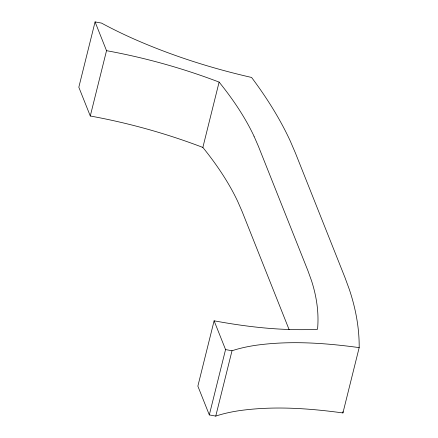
<?xml version="1.0" encoding="UTF-8"?>
<svg xmlns="http://www.w3.org/2000/svg" width="438" height="438" viewBox="0 0 438 438"><rect width="100%" height="100%" fill="white"/><g stroke="black" fill="none" stroke-linecap="round" stroke-linejoin="round"><path stroke-width="0.66" d="M254.013 136.191L258.376 146.221L307.881 270.624L311.451 280.512A1168.464 340.934 14 0 1 317.545 329.277C282.871 331.002 248.165 327.109 214.105 320.808L197.856 386.141L209.315 414.912L215.759 416.1A237.615 69.33 14 0 1 239.904 410.576C274.106 405.856 308.861 408.304 342.927 412.941L359.176 347.613A1641.783 479.035 14 0 0 349.267 289.255L344.941 277.468L295.436 153.07L290.312 141.135A1641.783 478.937 14 0 0 251.587 77.455C211.417 68.29 171.975 55.73 134.247 39.124A237.615 69.319 14 0 1 101.517 23.094L95.073 21.9L78.824 87.233L90.283 115.999C128.668 123.007 166.402 133.524 202.86 147.431A1168.464 340.863 14 0 1 237.757 201.518L242.132 211.549L289.107 329.611M90.283 115.999L106.527 50.671L95.073 21.9M202.86 147.431L219.109 82.098C182.646 68.197 144.912 57.679 106.527 50.671M209.315 414.912L225.559 349.579L214.105 320.808M215.759 416.1L232.009 350.767A237.615 69.33 14 0 1 256.153 345.243C290.356 340.523 325.105 342.97 359.176 347.613M225.559 349.579L232.009 350.767M342.938 411.621A1641.783 479.035 14 0 1 342.932 412.941M219.115 82.098A1168.464 340.863 14 0 1 254.007 136.185"/></g></svg>
